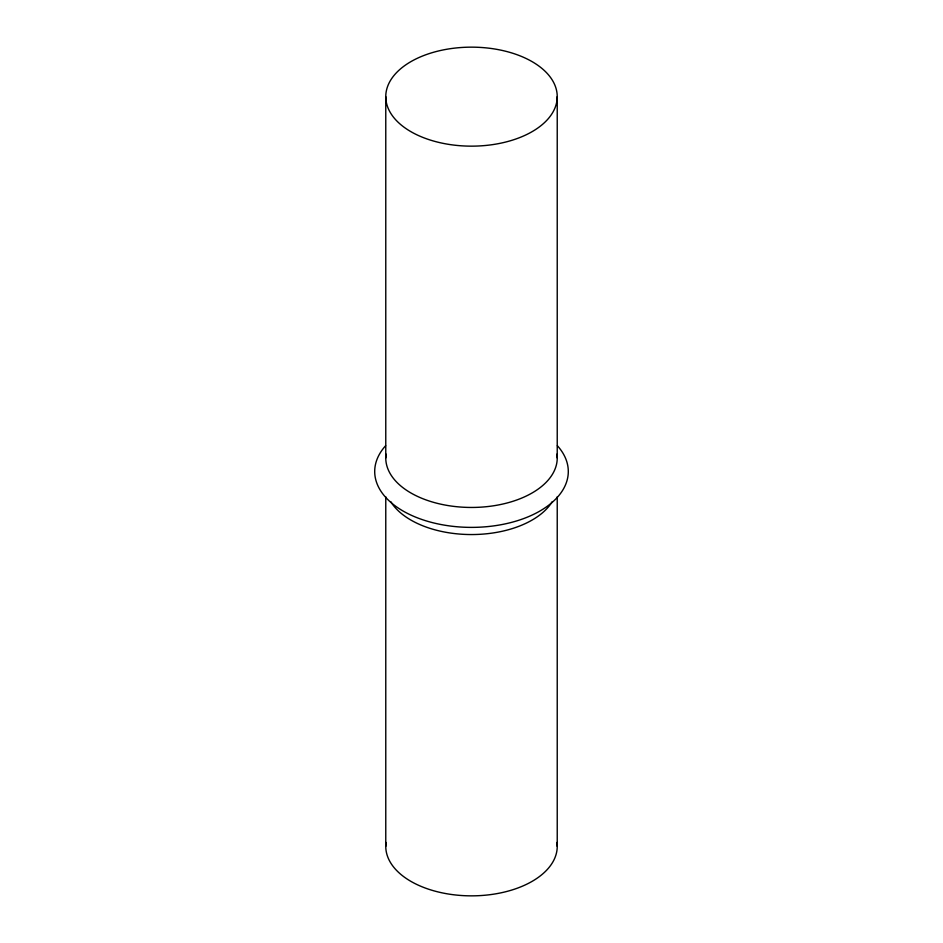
<?xml version="1.0" encoding="UTF-8"?>
<svg xmlns="http://www.w3.org/2000/svg" width="943" height="943" viewBox="0 0 943 943"><rect width="100%" height="100%" fill="white"/><g stroke="black" fill="none" stroke-linecap="round" stroke-linejoin="round"><path stroke-width="1.41" d="M557.23 96.646A85.73 49.496 0 0 1 428.629 139.517A85.73 49.496 0 0 1 428.629 53.786A85.73 49.496 0 0 1 557.23 96.646L557.23 457.956M557.23 496.796L557.23 846.354M385.77 96.646L385.77 457.956M385.77 496.796L385.77 846.354M556.971 454.066A85.73 49.496 0 0 1 471.5 507.452A85.73 49.496 0 0 1 386.029 454.066M557.36 445.697A96.799 55.885 0 0 1 471.5 527.385A96.799 55.885 0 0 1 385.64 445.697M552.315 501.57A85.73 49.496 0 0 1 471.5 534.551A85.73 49.496 0 0 1 390.685 501.57M556.971 842.464A85.73 49.496 0 0 1 471.5 895.85A85.73 49.496 0 0 1 386.029 842.464"/></g></svg>
